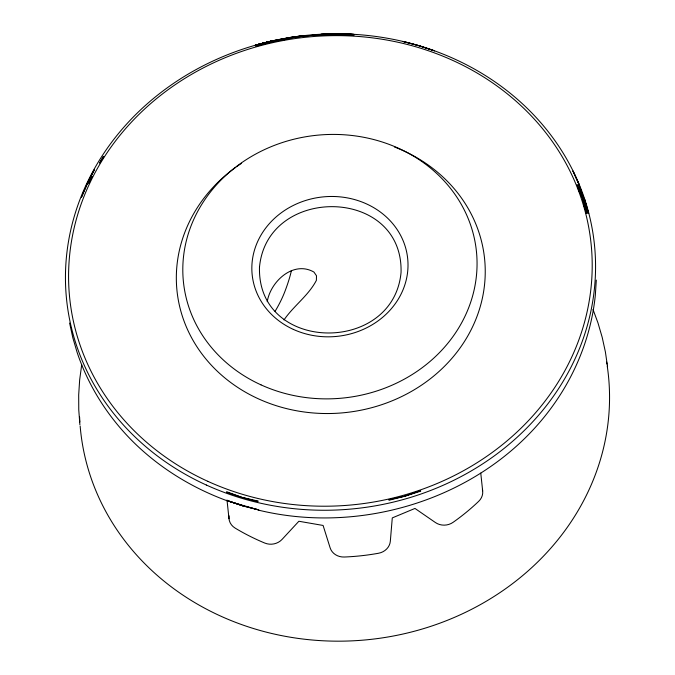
<?xml version="1.0" encoding="UTF-8"?>
<svg xmlns="http://www.w3.org/2000/svg" width="675" height="675" viewBox="0 0 675 675"><rect width="100%" height="100%" fill="white"/><g stroke="black" fill="none" stroke-linecap="round" stroke-linejoin="round"><path stroke-width="1.01" d="M596.312 280.091L595.316 295.321C591.713 330.758 579.277 365.065 560.107 395.027L559.98 395.212C497.45 492.758 369.723 537.114 258.643 510.173M81.692 364.787L79.65 379.949L78.688 394.909L78.764 409.868L79.895 424.777M267.241 301.657C270.557 281.391 293.423 260.305 313.934 272.059L316.499 275.771L316.381 280.361C308.475 295.616 293.633 305.809 283.989 319.95M258.871 510.055L227.424 500.842L243.059 505.845M586.879 213.038L586.288 213.089L582.694 198.754L577.505 184.764L576.939 184.882L582.694 198.754L586.879 213.038L585.394 208.297M227.289 500.833C192.375 488.076 159.992 468.239 133.464 442.15L133.304 441.99C108.042 416.922 88.391 386.151 77.11 352.342L72.807 337.694L69.609 323.08M578.315 189.515L579.108 191.388M583.386 203.918L584.769 207.664L583.478 203.825M593.013 309.496L597.974 322.912L602.193 337.306L605.391 351.92L607.559 366.719M585.098 208.668L586.398 212.676M585.436 208.347L587.031 213.368M585.056 208.617L586.457 213.401M480.76 473.116L482.65 490.776M226.994 499.989L228.994 518.687M229.07 515.843A14.428 12.935 -6.1 0 0 235.145 528.103A223.948 200.762 -6.1 0 0 264.752 543.046A14.428 12.935 -6.1 0 0 282.04 539.426L298.873 521.26L323.097 525.454L330.142 547.872A14.428 12.935 -6.1 0 0 344.343 557.018A223.948 200.762 -6.1 0 0 378.473 553.264A14.428 12.935 -6.1 0 0 390.327 541.249L392.285 517.902L414.965 508.435L435.426 522.543A14.428 12.935 -6.1 0 0 453.094 522.323A223.948 200.762 -6.1 0 0 478.71 501.306A14.428 12.935 -6.1 0 0 482.389 489.383M394.419 146.956A154.626 138.62 -6.1 0 1 459.548 348.697A154.626 138.62 -6.1 0 1 225.99 378.852A154.626 138.62 -6.1 0 1 235.541 167.459M236.393 166.852A154.626 138.62 -6.1 0 1 241.599 163.282M607.23 366.036A265.351 237.887 -6.1 0 1 371.798 639.276A265.351 237.887 -6.1 0 1 80.156 426.035M79.869 422.061A265.351 237.887 -6.1 0 1 79.608 417.082M606.606 362.095A265.351 237.887 -6.1 0 1 606.926 364.061M291.406 270.489A47.461 7.383 -65.8 0 1 285.314 290.385A47.461 17.061 -60.4 0 1 275.062 311.344M320.878 34.366L320.895 35.454L337.407 34.585L353.911 35.1L353.843 35.564C331.881 33.767 309.69 34.822 287.93 38.256L288.09 39.066L271.78 41.808L255.791 45.9L255.96 46.33C287.592 36.593 320.996 32.754 354.038 34.467L337.5 33.792L320.878 34.366L337.466 33.944L354.038 34.467L337.5 33.792L320.878 34.366M259.487 267.216C257.15 353.236 393.457 354.763 401.051 272.43C403.388 186.401 267.081 184.874 259.487 267.216M257.943 501.044L257.858 501.609L242.021 497.391L226.547 492.286L226.682 491.737L242.021 497.391L257.943 501.044M87.522 183.17L81.489 197.176L87.522 183.17L94.517 169.501L87.522 183.17M92.112 176.453L88.99 183.33L88.45 183.212L92.112 176.453M103.309 156.389L99.529 163.063L103.815 156.575L103.309 156.389M403.043 41.47L418.88 45.689L434.354 50.794L418.88 45.689L403.043 41.47M420.474 490.598L405 496.159L389.011 500.251L388.868 499.652L405 496.159L420.694 491.181L420.474 490.598M271.519 41.048L255.378 45.141L271.468 41.023L287.871 37.994L271.519 41.048L255.437 45.166L271.519 41.048M304.298 35.522L287.803 37.808L304.298 35.564M578.922 184.798L588.676 213.393L584.457 199.024L588.347 213.224L584.137 198.872L578.922 184.798M258.517 509.836L242.705 505.837L227.137 500.487L242.705 505.837L258.517 509.836M573.041 171.188L579.243 184.933L573.041 171.188M261.023 384.877A147.293 132.047 -6.1 0 0 476.963 258.812A147.293 132.047 -6.1 0 0 251.8 156.254A147.293 132.047 -6.1 0 0 261.023 384.877M207.765 481.309A262.111 234.976 -6.1 0 0 592.034 256.973A262.111 234.976 -6.1 0 0 191.363 74.478A262.111 234.976 -6.1 0 0 207.765 481.309M206.364 485.038A265.351 237.887 -6.1 0 0 595.392 257.918A265.351 237.887 -6.1 0 0 189.759 73.162A265.351 237.887 -6.1 0 0 206.364 485.038M293.355 329.4A78.173 70.082 -6.1 0 0 407.962 262.491A78.173 70.082 -6.1 0 0 288.461 208.06A78.173 70.082 -6.1 0 0 293.355 329.4"/></g></svg>
